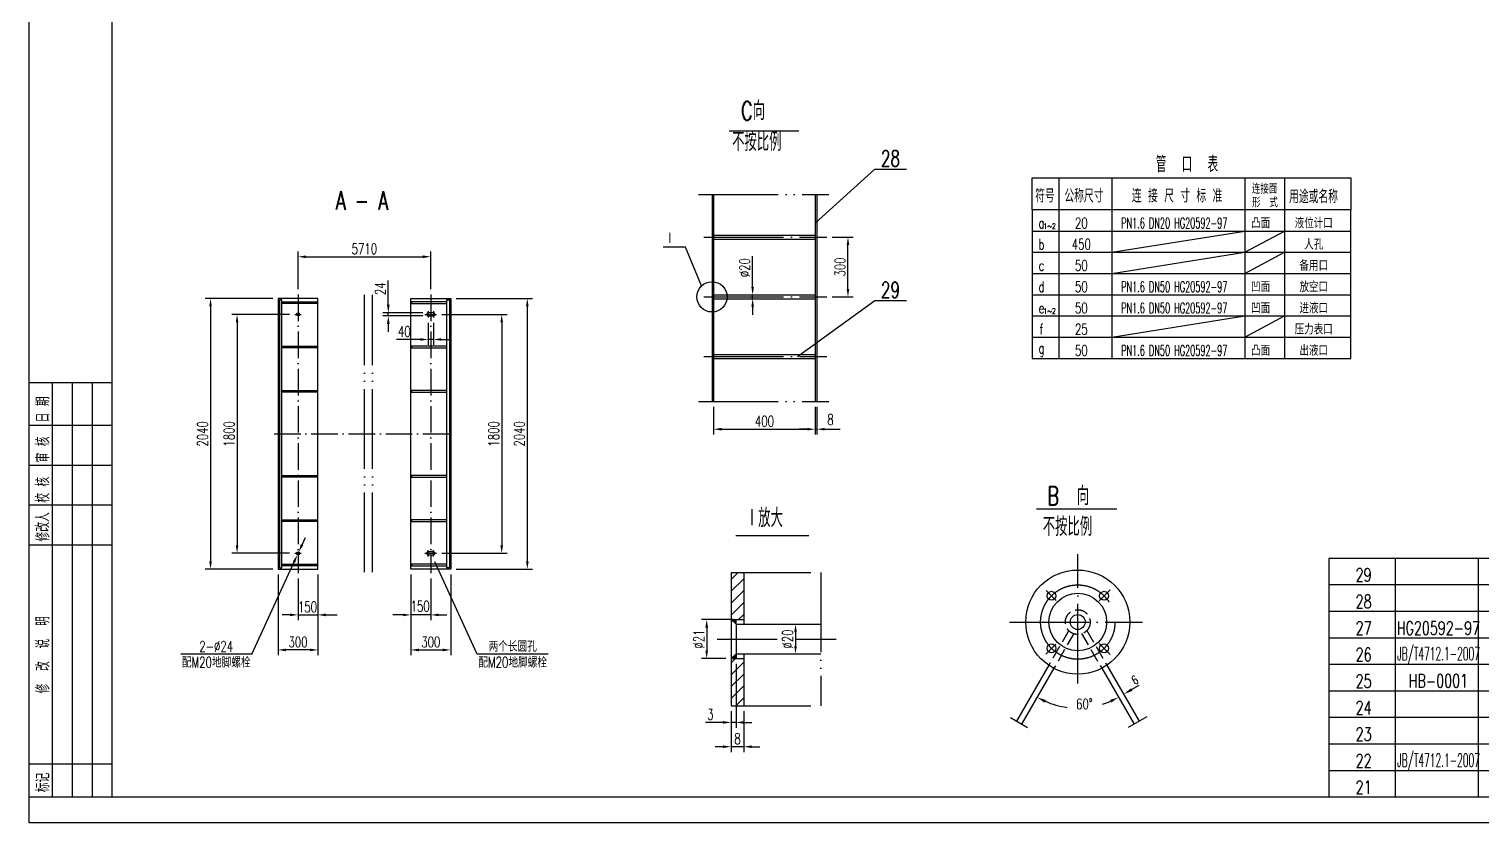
# Model space of a CAD drawing. Extents: x -4884 to 14069, y -5916 to 7486.
# Drawn here: x -4884 to 6059, y -5916 to 64 of the extents above; entities that cross this region are included whole.
import ezdxf
from ezdxf.enums import TextEntityAlignment as Align

# ---------------------------------------------------------------- set-up
doc = ezdxf.new("R2010")
doc.units = 0
doc.header["$LTSCALE"] = 20
doc.header["$MEASUREMENT"] = 0
for name, pattern in [('DASHDOT-L', [90, 80, -5, 0, -5]), ('DASHDOT-M', [36, 30, -3, 0, -3]), ('DASHDOT-S', [14, 10, -2, 0, -2]), ('DIVIDE-M', [39, 30, -3, 0, -3, 0, -3]), ('HIDDEN-M', [7, 5, -2]), ('HIDDEN-S', [3, 2, -1])]:
    doc.linetypes.add(name, pattern=pattern)
doc.layers.get('0').update_dxf_attribs({"linetype": 'CONTINUOUS'})
for name, color, linetype in [('CDR_DIM', 7, 'CONTINUOUS'), ('CDR_DWG1', 4, 'CONTINUOUS'), ('CDR_DWG2', 2, 'CONTINUOUS'), ('CDR_DWG3', 1, 'DASHDOT-M'), ('CDR_DWG4', 3, 'DIVIDE-M'), ('CDR_TEXT', 7, 'CONTINUOUS')]:
    doc.layers.add(name, color=color, linetype=linetype)
doc.styles.add('HZ', font='ROMANS.shx', dxfattribs={"width": 0.7, "height": 80, "bigfont": 'HZ.shx'})
doc.styles.add('HZJ', font='txt', dxfattribs={"bigfont": 'hzj'})

# ---------------------------------------------------------------- blocks, each defined once
blk = doc.blocks.new('TUQA')
for p, q in [((-18, 0), (-18, 125)), ((-12, 0), (-12, 125)), ((-6, 0), (-6, 125)), ((0, 112), (-24.85, 112)), ((0, 100), (-24.85, 100)), ((0, 88), (-24.85, 88)), ((0, 76), (-24.85, 76)), ((0, 10), (-24.85, 10))]:
    blk.add_line(p, q)
at = {"layer": 'CDR_DWG1'}
for p, q in [((-25, 125), (0, 125)), ((0, 0), (-25, 0))]:
    blk.add_line(p, q, dxfattribs=at)
at = {"linetype": 'HIDDEN-S', "style": 'HZ', "width": 0.7}
for s, p in [('日 期', (-18.93, 112.99)), ('审 核', (-18.93, 100.92)), ('校 核', (-18.93, 88.78)), ('修改人', (-18.93, 77.07)), ('修  改  说  明', (-18.93, 31.3)), ('标记', (-18.93, 1.53))]:
    blk.add_text(s, height=4, rotation=90, dxfattribs=at).set_placement(p)
blk = doc.blocks.new('JGB')
at = {"color": 4, "linetype": 'Continuous'}
for p, q in [((0, 0), (0, 12)), ((0, 12), (120, 12)), ((120, 12), (120, 0))]:
    blk.add_line(p, q, dxfattribs=at)
for p, q in [((10, 12), (10, 0)), ((30, 12), (30, 0)), ((80, 12), (80, 0)), ((95, 12), (95, 0)), ((120, 0), (0, 0))]:
    blk.add_line(p, q)
at = {"color": 7, "linetype": 'Continuous', "style": 'HZ', "width": 0.7}
for s, height, p in [('管  口  表', 6, (46.53, 14.16)), ('符号', 5, (1.09, 2.75)), ('公称尺寸', 5, (12.11, 2.75)), ('连 接 尺 寸 标 准', 5, (37.52, 2.75)), ('连接面', 3.5, (82.73, 6.07)), ('用途或名称', 5, (96.75, 2.47)), ('形  式', 3.5, (82.77, 0.97))]:
    blk.add_text(s, height=height, dxfattribs=at).set_placement(p)
blk = doc.blocks.new('JGB-L')
at = {"color": 4, "linetype": 'Continuous'}
for p, q in [((0, 0), (0, -8)), ((120, -8), (120, 0))]:
    blk.add_line(p, q, dxfattribs=at)
at = {"linetype": 'Continuous'}
for p, q in [((10, 0), (10, -8)), ((30, 0), (30, -8)), ((80, 0), (80, -8)), ((95, 0), (95, -8))]:
    blk.add_line(p, q, dxfattribs=at)
at = {"color": 7, "linetype": 'Continuous'}
blk.add_line((0, -8), (120, -8), dxfattribs=at)
blk = doc.blocks.new('MLF')
for p, q in [((180, 8), (0, 8)), ((145, 8), (145, 0))]:
    blk.add_line(p, q)
at = {"color": 4}
for p, q in [((0, 8), (0, 0)), ((20, 8), (20, 0)), ((45, 8), (45, 0)), ((100, 8), (100, 0)), ((110, 8), (110, 0)), ((135, 8), (135, 0)), ((155, 8), (155, 0)), ((180, 8), (180, 0))]:
    blk.add_line(p, q, dxfattribs=at)

msp = doc.modelspace()

# ---------------------------------------------------------------- hatches: boundary and pattern name
at = {"layer": 'CDR_DIM'}
h = msp.add_hatch(dxfattribs=at)
h.set_pattern_fill('ANSI31', color=256, scale=20, style=0)
h.set_pattern_definition([(45, (-6863.56, -7846.59), (-44.9013, 44.9013), [])])
h.paths.add_polyline_path([(404, -4384), (499, -4384), (499, -4029), (404, -4029)])
h.paths.add_polyline_path([(404, -5033), (499, -5033), (499, -4678), (404, -4678)])
h = msp.add_hatch(dxfattribs=at)
h.set_pattern_fill('ANSI31', color=256, style=0)
h.set_pattern_definition([(45, (-6863.5582, -7846.591), (-2.245064, 2.245064), [])])
h.paths.add_polyline_path([(442, -4384), (404, -4384), (442, -4419)])
h.paths.add_polyline_path([(442, -4643), (404, -4678), (442, -4678)])

# ---------------------------------------------------------------- linework, layer by layer
at = {"color": 1, "linetype": 'DASHDOT-M'}
for p, q in [((3015, -4865), (3015, -3892)), ((2501, -4403), (3502, -4403))]:
    msp.add_line(p, q, dxfattribs=at)
at = {"color": 6, "linetype": 'HIDDEN-M'}
for p, q in [((2947, -4467), (2796, -4728)), ((3083, -4467), (3234, -4728)), ((2986, -4489), (2835, -4751)), ((3044, -4489), (3196, -4751))]:
    msp.add_line(p, q, dxfattribs=at)
at = {"color": 4, "linetype": 'Continuous'}
for p, q in [((2796, -4728), (2553, -5150)), ((2835, -4751), (2592, -5172)), ((3196, -4751), (3439, -5172)), ((3234, -4728), (3478, -5150))]:
    msp.add_line(p, q, dxfattribs=at)
at = {"color": 7, "linetype": 'Continuous'}
msp.add_line((3420, -4912), (3478, -4879), dxfattribs=at)
at = {"color": 3, "linetype": 'DIVIDE-M'}
for p, q in [((2507, -5123), (2636, -5198)), ((3535, -5117), (3394, -5198))]:
    msp.add_line(p, q, dxfattribs=at)
msp.add_lwpolyline([(-4884, -5916), (-4884, 7486), (14069, 7486), (14069, -5916)], close=True)
at = {"color": 4}
msp.add_lwpolyline([(-4257, -5723), (-4257, 7228), (13906, 7228), (13906, -5723)], close=True, dxfattribs=at)
at = {"color": 4, "linetype": 'Continuous'}
for radius in [392, 217, 56]:
    msp.add_circle((3015, -4403), radius, dxfattribs=at)
at = {"color": 1, "linetype": 'DASHDOT-L'}
msp.add_circle((3015, -4403), 280, dxfattribs=at)
at = {"color": 6, "linetype": 'HIDDEN-M'}
msp.add_circle((3015, -4403), 93.3, dxfattribs=at)
at = {"color": 7, "linetype": 'Continuous'}
for start, end in [(246.2831, 262.428), (287.7707, 293.7169)]:
    msp.add_arc((3015, -4438), 613, start, end, dxfattribs=at)
for points in [[(3426, -4922), (3415, -4902), (3362, -4946)], [(2774, -4990), (2764, -5010), (2709, -4969)], [(3257, -4990), (3267, -5010), (3322, -4969)]]:
    msp.add_solid(points, dxfattribs=at)
at = {"layer": 'CDR_DIM'}
for p, q in [((1164, -1503), (1324, -1503)), ((3272, -1617), (4272, -1457)), ((4272, -1617), (4572, -1457)), ((-2858, -1895), (-2858, -1611)), ((-1858, -1895), (-1858, -1611)), ((1284, -1893), (1284, -1563)), ((3272, -1777), (4272, -1617)), ((4272, -1777), (4572, -1617)), ((-2798, -1651), (-1918, -1651)), ((566, -1878), (566, -1647)), ((-2178, -2013), (-2178, -1831)), ((-3048, -1965), (-3557, -1965)), ((-1668, -1965), (-1091, -1965)), ((566, -1968), (566, -1938)), ((1164, -1953), (1324, -1953)), ((-3517, -2025), (-3517, -3945)), ((-1918, -2073), (-2218, -2073)), ((-2178, -2097), (-2178, -2073)), ((-1131, -2025), (-1131, -3945)), ((566, -2028), (566, -2088)), ((-2922, -2085), (-3357, -2085)), ((-3317, -2145), (-3317, -3825)), ((-1918, -2097), (-2218, -2097)), ((-2178, -2157), (-2178, -2217)), ((-1878, -2149), (-1878, -2314)), ((-1838, -2149), (-1838, -2314)), ((-1774, -2085), (-1284, -2085)), ((-1324, -2145), (-1324, -3825)), ((3272, -2257), (4272, -2097)), ((4272, -2257), (4572, -2097)), ((-1938, -2274), (-2117, -2274)), ((-1838, -2274), (-1878, -2274)), ((-1778, -2274), (-1718, -2274)), ((272, -2782), (272, -2990)), ((1037, -2782), (1037, -2990)), ((1049, -2782), (1049, -2990)), ((332, -2950), (977, -2950)), ((977, -2950), (917, -2950)), ((1037, -2950), (1049, -2950)), ((1037, -2950), (1049, -2950)), ((1109, -2950), (1226, -2950)), ((-2828, -3820), (-2802, -3765)), ((-2922, -3885), (-3357, -3885)), ((-2853, -3874), (-2863, -3896)), ((-1774, -3885), (-1284, -3885)), ((-3048, -4005), (-3557, -4005)), ((-3207, -4646), (-2888, -3950)), ((-3008, -4045), (-3008, -4653)), ((-2708, -4045), (-2708, -4653)), ((-2008, -4045), (-2008, -4653)), ((-1508, -4646), (-1828, -3950)), ((-1708, -4045), (-1708, -4653)), ((-1668, -4005), (-1091, -4005)), ((-2858, -4075), (-2858, -4389)), ((-1858, -4075), (-1858, -4389)), ((-2918, -4349), (-2978, -4349)), ((-2858, -4349), (-2708, -4349)), ((-2648, -4349), (-2564, -4349)), ((-2068, -4349), (-2145, -4349)), ((-1858, -4349), (-2008, -4349)), ((-1798, -4349), (-1738, -4349)), ((420, -4384), (180, -4384)), ((220, -4444), (220, -4618)), ((889, -4479), (889, -4583)), ((917, -4419), (929, -4419)), ((-3207, -4646), (-3740, -4646)), ((-2768, -4613), (-2948, -4613)), ((-1948, -4613), (-1768, -4613)), ((-975, -4646), (-1508, -4646)), ((364, -4678), (180, -4678)), ((917, -4643), (929, -4643)), ((441, -4718), (441, -5199)), ((404, -5073), (404, -5199)), ((404, -5073), (404, -5382)), ((499, -5073), (499, -5382)), ((344, -5159), (211, -5159)), ((441, -5159), (404, -5159)), ((501, -5159), (561, -5159)), ((344, -5342), (284, -5342)), ((499, -5342), (404, -5342)), ((559, -5342), (619, -5342))]:
    msp.add_line(p, q, dxfattribs=at)
for points in [[(1037, -1399), (1486, -990), (1726, -990)], [(903, -2403), (1486, -1981), (1726, -1981)]]:
    msp.add_lwpolyline(points, dxfattribs=at)
for points in [[(1274, -1563), (1294, -1563), (1284, -1503)], [(-2798, -1641), (-2798, -1661), (-2858, -1651)], [(-1918, -1641), (-1918, -1661), (-1858, -1651)], [(-3527, -2025), (-3507, -2025), (-3517, -1965)], [(-1141, -2025), (-1121, -2025), (-1131, -1965)], [(556, -1878), (576, -1878), (566, -1938)], [(556, -2028), (576, -2028), (566, -1968)], [(1274, -1893), (1294, -1893), (1284, -1953)], [(-2188, -2013), (-2168, -2013), (-2178, -2073)], [(-3327, -2145), (-3307, -2145), (-3317, -2085)], [(-2188, -2157), (-2168, -2157), (-2178, -2097)], [(-1334, -2145), (-1314, -2145), (-1324, -2085)], [(-1938, -2264), (-1938, -2284), (-1878, -2274)], [(-1778, -2264), (-1778, -2284), (-1838, -2274)], [(332, -2940), (332, -2960), (272, -2950)], [(977, -2940), (977, -2960), (1037, -2950)], [(977, -2940), (977, -2960), (1037, -2950)], [(1109, -2940), (1109, -2960), (1049, -2950)], [(-3327, -3825), (-3307, -3825), (-3317, -3885)], [(-2837, -3815), (-2818, -3824), (-2853, -3874)], [(-1334, -3825), (-1314, -3825), (-1324, -3885)], [(-2897, -3946), (-2879, -3955), (-2863, -3896)], [(-3527, -3945), (-3507, -3945), (-3517, -4005)], [(-1141, -3945), (-1121, -3945), (-1131, -4005)], [(-2918, -4339), (-2918, -4359), (-2858, -4349)], [(-2648, -4339), (-2648, -4359), (-2708, -4349)], [(-2068, -4339), (-2068, -4359), (-2008, -4349)], [(-1798, -4339), (-1798, -4359), (-1858, -4349)], [(210, -4444), (230, -4444), (220, -4384)], [(879, -4479), (899, -4479), (889, -4419)], [(879, -4583), (899, -4583), (889, -4643)], [(-2948, -4603), (-2948, -4623), (-3008, -4613)], [(-2768, -4603), (-2768, -4623), (-2708, -4613)], [(-1948, -4603), (-1948, -4623), (-2008, -4613)], [(-1768, -4603), (-1768, -4623), (-1708, -4613)], [(210, -4618), (230, -4618), (220, -4678)], [(344, -5149), (344, -5169), (404, -5159)], [(501, -5149), (501, -5169), (441, -5159)], [(344, -5332), (344, -5352), (404, -5342)], [(559, -5332), (559, -5352), (499, -5342)]]:
    msp.add_solid(points, dxfattribs=at)
at = {"layer": 'CDR_DWG1'}
for p, q in [((260, -1181), (260, -2742)), ((272, -1181), (272, -2742)), ((1037, -1181), (1037, -2742)), ((1049, -1181), (1049, -2742)), ((272, -1488), (1037, -1488)), ((272, -1518), (1037, -1518)), ((-3008, -1965), (-3008, -4005)), ((-2708, -1965), (-3008, -1965)), ((-2708, -4005), (-2708, -1965)), ((-2008, -1965), (-1708, -1965)), ((-2008, -4005), (-2008, -1965)), ((-1708, -1965), (-1708, -4005)), ((272, -1938), (1037, -1938)), ((272, -1968), (1037, -1968)), ((-2998, -1975), (-2998, -3995)), ((-2980, -1975), (-2998, -1975)), ((-2980, -3995), (-2980, -1975)), ((-2980, -1990), (-2712, -1990)), ((-2712, -2004), (-2980, -2004)), ((-2712, -1990), (-2712, -2004)), ((-1736, -1990), (-2004, -1990)), ((-2004, -1990), (-2004, -2004)), ((-2004, -2004), (-1736, -2004)), ((-1838, -2073), (-1878, -2073)), ((-1736, -3995), (-1736, -1975)), ((-1736, -1975), (-1718, -1975)), ((-1718, -1975), (-1718, -3995)), ((-1878, -2097), (-1838, -2097)), ((-2980, -2324), (-2712, -2324)), ((-2712, -2338), (-2980, -2338)), ((-2712, -2324), (-2712, -2338)), ((-1736, -2324), (-2004, -2324)), ((-2004, -2324), (-2004, -2338)), ((-2004, -2338), (-1736, -2338)), ((272, -2388), (1037, -2388)), ((272, -2418), (1037, -2418)), ((-2980, -2658), (-2712, -2658)), ((-2712, -2672), (-2980, -2672)), ((-2712, -2658), (-2712, -2672)), ((-1736, -2658), (-2004, -2658)), ((-2004, -2658), (-2004, -2672)), ((-2004, -2672), (-1736, -2672)), ((-2980, -3298), (-2712, -3298)), ((-2712, -3312), (-2980, -3312)), ((-2712, -3298), (-2712, -3312)), ((-1736, -3298), (-2004, -3298)), ((-2004, -3298), (-2004, -3312)), ((-2004, -3312), (-1736, -3312)), ((-2980, -3632), (-2712, -3632)), ((-2712, -3646), (-2980, -3646)), ((-2712, -3632), (-2712, -3646)), ((-1736, -3632), (-2004, -3632)), ((-2004, -3632), (-2004, -3646)), ((-2004, -3646), (-1736, -3646)), ((-1838, -3873), (-1878, -3873)), ((-1878, -3897), (-1838, -3897)), ((-3008, -4005), (-2708, -4005)), ((-2998, -3995), (-2980, -3995)), ((-2980, -3966), (-2712, -3966)), ((-2712, -3980), (-2980, -3980)), ((-2712, -3966), (-2712, -3980)), ((-1708, -4005), (-2008, -4005)), ((-1736, -3966), (-2004, -3966)), ((-2004, -3966), (-2004, -3980)), ((-2004, -3980), (-1736, -3980)), ((-1718, -3995), (-1736, -3995)), ((404, -4029), (404, -5033)), ((499, -4029), (499, -4419)), ((442, -4419), (404, -4384)), ((404, -4384), (499, -4384)), ((442, -4419), (442, -4384)), ((442, -4419), (1079, -4419)), ((442, -4419), (442, -4643)), ((442, -4643), (404, -4678)), ((404, -4678), (499, -4678)), ((442, -4643), (1079, -4643)), ((442, -4643), (442, -4678)), ((499, -4643), (499, -5033))]:
    msp.add_line(p, q, dxfattribs=at)
for centre, radius in [((-2858, -2085), 12), ((-2858, -3885), 12), ((2817, -4205), 33.6), ((3213, -4205), 33.6), ((2817, -4601), 33.6), ((3213, -4601), 33.6)]:
    msp.add_circle(centre, radius, dxfattribs=at)
for centre, start, end in [((-1878, -2085), 90, 270), ((-1838, -2085), 270, 90), ((-1878, -3885), 90, 270), ((-1838, -3885), 270, 90)]:
    msp.add_arc(centre, 12, start, end, dxfattribs=at)
at = {"layer": 'CDR_DWG2'}
for p, q in [((389, -702), (914, -702)), ((61, -1579), (-108, -1579)), ((182, -1870), (61, -1579)), ((2703, -3550), (3310, -3550)), ((440, -3752), (990, -3752))]:
    msp.add_line(p, q, dxfattribs=at)
msp.add_circle((260, -1953), 114, dxfattribs=at)
at = {"layer": 'CDR_DWG3'}
for p, q in [((199, -1503), (1124, -1503)), ((199, -1953), (1124, -1953)), ((199, -2403), (1124, -2403)), ((2853, -4241), (2776, -4164)), ((3176, -4243), (3259, -4160)), ((299, -4531), (751, -4531)), ((889, -4531), (1195, -4531)), ((2850, -4569), (2775, -4644)), ((3177, -4565), (3260, -4648))]:
    msp.add_line(p, q, dxfattribs=at)
at = {"layer": 'CDR_DWG3', "linetype": 'DASHDOT-S'}
for p, q in [((-2858, -1935), (-2858, -4035)), ((-1858, -1935), (-1858, -4035)), ((-1878, -2061), (-1878, -2109)), ((-1838, -2061), (-1838, -2109)), ((-2882, -2085), (-2834, -2085)), ((-1902, -2085), (-1814, -2085)), ((-3038, -2985), (-1678, -2985)), ((-2882, -3885), (-2834, -3885)), ((-1902, -3885), (-1814, -3885)), ((-1878, -3909), (-1878, -3861)), ((-1838, -3909), (-1838, -3861))]:
    msp.add_line(p, q, dxfattribs=at)
at = {"layer": 'CDR_DWG4'}
for p, q in [((159, -1181), (1140, -1181)), ((-2358, -4028), (-2358, -1937)), ((-2298, -4028), (-2298, -1937)), ((159, -2742), (1140, -2742)), ((404, -4029), (1079, -4029)), ((1079, -4029), (1079, -5033)), ((404, -5033), (1079, -5033))]:
    msp.add_line(p, q, dxfattribs=at)

# ---------------------------------------------------------------- block references
for name, p, xscale, yscale, zscale in [('JGB', (2672, -1297), 20, 20, 20), ('JGB-L', (2672, -1297), 20, 20, 20), ('JGB-L', (2672, -1457), 20, 20, 20), ('JGB-L', (2672, -1617), 20, 20, 20), ('JGB-L', (2672, -1777), 20, 20, 20), ('JGB-L', (2672, -1937), 20, 20, 20), ('JGB-L', (2672, -2097), 20, 20, 20), ('JGB-L', (2672, -2257), 20, 20, 20), ('TUQA', (-4257, -5723), 25, 25, 25), ('MLF', (4906, -4123), 25, 25, 25), ('MLF', (4906, -4323), 25, 25, 25), ('MLF', (4906, -4523), 25, 25, 25), ('MLF', (4906, -4723), 25, 25, 25), ('MLF', (4906, -4923), 25, 25, 25), ('MLF', (4906, -5123), 25, 25, 25), ('MLF', (4906, -5323), 25, 25, 25), ('MLF', (4906, -5523), 25, 25, 25), ('MLF', (4906, -5723), 25, 25, 25)]:
    msp.add_blockref(name, p, dxfattribs=dict(xscale=xscale, yscale=yscale, zscale=zscale))

# ---------------------------------------------------------------- texts
at = {"color": 7, "linetype": 'Continuous', "style": 'HZJ', "width": 0.7}
msp.add_text('6', height=67.2, rotation=30, dxfattribs=at).set_placement((3444, -4879))
at = {"layer": 'CDR_DIM', "style": 'HZ', "width": 0.7}
for s, p in [('60%%D', (3002, -5060)), ('8', (428, -5322))]:
    msp.add_text(s, height=80, dxfattribs=at).set_placement(p)
at = {"layer": 'CDR_DIM', "char_height": 80, "style": 'HZ'}
for s, insert, attachment_point in [('\\A1;5710', (-2358, -1591), 5), ('\\A1;40', (-2057, -2214), 5), ('8', (1128, -2878), 4), ('\\A1;400', (655, -2890), 5), ('\\A1;150', (-2787, -4289), 5), ('\\A1;150', (-1938, -4284), 5), ('2-%%c24', (-3474, -4586), 5), ('\\A1;300', (-2858, -4553), 5), ('\\A1;300', (-1858, -4553), 5), ('两个长圆孔', (-1241, -4586), 5), ('配M20地脚螺栓', (-3474, -4706), 5), ('配M20地脚螺栓', (-1241, -4706), 5), ('\\A1;3', (248, -5099), 5)]:
    msp.add_mtext(s, dxfattribs=dict(at, insert=insert, attachment_point=attachment_point))
at = {"layer": 'CDR_DIM', "char_height": 80, "attachment_point": 5, "rotation": 90, "style": 'HZ'}
for s, insert in [('\\A1;∅20', (506, -1733)), ('\\A1;300', (1224, -1728)), ('\\A1;24', (-2238, -1892)), ('\\A1;2040', (-3577, -2985)), ('\\A1;1800', (-3377, -2985)), ('\\A1;1800', (-1384, -2985)), ('\\A1;2040', (-1191, -2985)), ('\\A1;∅21', (160, -4531)), ('\\A1;∅20', (829, -4531))]:
    msp.add_mtext(s, dxfattribs=dict(at, insert=insert))
at = {"layer": 'CDR_DWG1', "style": 'HZ', "width": 0.7}
for s, p in [('28', (1532, -970)), ('29', (1532, -1961))]:
    msp.add_text(s, height=120, dxfattribs=at).set_placement(p)
at = {"layer": 'CDR_DWG2', "style": 'HZ', "width": 0.7}
for s, p in [('A - A', (-2574, -1297)), ('B  向', (2785, -3522)), ('不按比例', (2751, -3754))]:
    msp.add_text(s, height=140, dxfattribs=at).set_placement(p)
at = {"layer": 'CDR_DWG2', "attachment_point": 1, "style": 'HZ'}
for s, insert, char_height, width in [(' C向\\P不按比例', (411, -481), 140, 932), ('Ⅰ', (-93, -1466), 90, 243), ('Ⅰ放大', (515, -3548), 140, 755)]:
    msp.add_mtext(s, dxfattribs=dict(at, insert=insert, char_height=char_height, width=width))
at = {"layer": 'CDR_TEXT', "style": 'HZ'}
for s, height, width, p in [('a', 80, 0.7, (2742, -1437)), ('1~2', 40, 0.7, (2803, -1440)), ('20', 80, 0.7, (3042, -1437)), ('PN1.6 DN20 HG20592-97', 80, 0.559524, (3742, -1437)), ('凸面', 80, 0.75, (4392, -1437)), ('液位计口', 80, 0.6875, (4792, -1437)), ('b', 80, 0.7, (2742, -1597)), ('450', 80, 0.7, (3042, -1597)), ('人孔', 80, 0.7, (4792, -1597)), ('c', 80, 0.7, (2742, -1757)), ('50', 80, 0.7, (3042, -1757)), ('备用口', 80, 0.7, (4792, -1757)), ('d', 80, 0.7, (2742, -1917)), ('50', 80, 0.7, (3042, -1917)), ('PN1.6 DN50 HG20592-97', 80, 0.559524, (3742, -1917)), ('凹面', 80, 0.75, (4392, -1917)), ('放空口', 80, 0.6875, (4792, -1917)), ('e', 80, 0.7, (2742, -2077)), ('1~2', 40, 0.7, (2803, -2080)), ('50', 80, 0.7, (3042, -2077)), ('PN1.6 DN50 HG20592-97', 80, 0.559524, (3742, -2077)), ('凹面', 80, 0.75, (4392, -2077)), ('进液口', 80, 0.6875, (4792, -2077)), ('f', 80, 0.7, (2742, -2237)), ('25', 80, 0.7, (3042, -2237)), ('压力表口', 80, 0.6875, (4792, -2237)), ('g', 80, 0.7, (2742, -2379)), ('50', 80, 0.7, (3042, -2397)), ('PN1.6 DN50 HG20592-97', 80, 0.559524, (3742, -2397)), ('凸面', 80, 0.75, (4392, -2397)), ('出液口', 80, 0.6875, (4792, -2397)), ('29', 100, 0.7, (5168, -4098)), ('28', 100, 0.7, (5168, -4298)), ('27', 100, 0.7, (5168, -4498)), ('HG20592-97', 100, 0.7, (5731, -4498)), ('26', 100, 0.7, (5168, -4698)), ('25', 100, 0.7, (5168, -4898)), ('HB-0001', 100, 0.7, (5731, -4895)), ('24', 100, 0.7, (5168, -5098)), ('23', 100, 0.7, (5168, -5298)), ('22', 100, 0.7, (5168, -5498)), ('21', 100, 0.7, (5168, -5698))]:
    msp.add_text(s, height=height, dxfattribs=dict(at, width=width)).set_placement(p, align=Align.CENTER)
at = {"layer": 'CDR_TEXT', "style": 'HZ', "width": 0.5}
for p in [(5420, -4691), (5420, -5493)]:
    msp.add_text('JB/T4712.1-2007', height=100, dxfattribs=at).set_placement(p)

doc.saveas('drawing.dxf')
